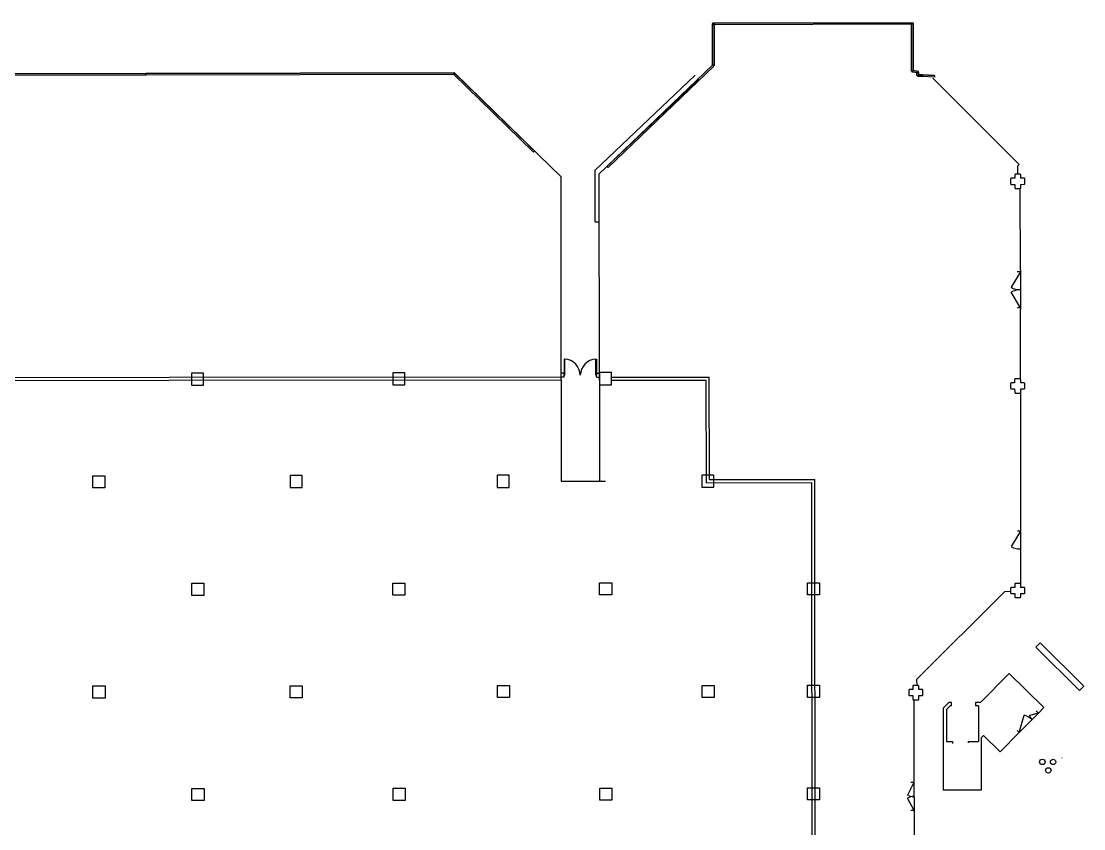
# Model space of a CAD drawing. Header units: metres. Extents: x -170671 to 7046476, y -35663801 to 566855.
# Drawn here: x 11136 to 16419, y 12224 to 16238 of the extents above; entities that cross this region are included whole.
import ezdxf

# ---------------------------------------------------------------- set-up
doc = ezdxf.new("R2010")
doc.units = ezdxf.units.M
doc.header["$LTSCALE"] = 100
doc.layers.add('0-mur', color=250, linetype='Continuous')
doc.layers.add('0-porte', color=6, linetype='Continuous')

msp = doc.modelspace()

# ---------------------------------------------------------------- linework, layer by layer
at = {"layer": '0-mur', "color": 0}
for p, q in [((14487.15, 15969.004), (13989.32, 15496.952)), ((16098.246, 15525.556), (15668.71, 15955.631)), ((14505.726, 15949.411), (14010.332, 15479.688)), ((13430.633, 15844.376), (13820.345, 15464.406)), ((13989.56, 15240.97), (13989.32, 15496.952)), ((14011.32, 14453.621), (14010.332, 15479.688)), ((16090.588, 15517.902), (16090.255, 15477.554)), ((16098.246, 15525.556), (16090.588, 15517.902)), ((13821.311, 14468.409), (13820.345, 15464.406)), ((16104.16, 15001.53), (16103.765, 15406.559)), ((13989.56, 15240.97), (14010.564, 15240.981)), ((16104.681, 14459.249), (16104.341, 14804.19)), ((13821.322, 14453.424), (13821.311, 14468.409)), ((13821.322, 14453.424), (13821.811, 13950.92)), ((14011.344, 14431.12), (14011.803, 13951.116)), ((14071.326, 14453.653), (14071.305, 14468.686)), ((16104.738, 14390.796), (16105.393, 13712.909)), ((13821.811, 13950.92), (14041.806, 13951.132)), ((16105.504, 13604.384), (16105.66, 13441.645)), ((16026.204, 13402.277), (15588.322, 12966.395)), ((16055.767, 13403.998), (16026.204, 13402.277)), ((16202.682, 13148.075), (16181.317, 13126.531)), ((16398.104, 12911.498), (16181.317, 13126.531)), ((16419.476, 12933.044), (16202.682, 13148.075)), ((15588.322, 12966.395), (15589.338, 12936.026)), ((16049.356, 12996.115), (15906.837, 12851.492)), ((16221.46, 12826.533), (16049.356, 12996.115)), ((16398.104, 12911.498), (16419.476, 12933.044)), ((15574.909, 12865.029), (15575.3, 12464.131)), ((15720.857, 12824.065), (15748.071, 12851.358)), ((15762.233, 12851.347), (15748.071, 12851.358)), ((15762.244, 12835.366), (15762.233, 12851.347)), ((15906.837, 12851.492), (15881.607, 12851.483)), ((15881.607, 12851.483), (15881.618, 12835.502)), ((15720.857, 12824.065), (15721.242, 12417.34)), ((15736.3, 12816.891), (15754.714, 12835.357)), ((15736.3, 12816.891), (15736.453, 12658.035)), ((15762.244, 12835.366), (15754.714, 12835.357)), ((15896.283, 12835.493), (15881.618, 12835.502)), ((15896.283, 12835.493), (15896.448, 12658.216)), ((16221.46, 12826.533), (16194, 12798.693)), ((15921.166, 12688.098), (15911.546, 12677.613)), ((16004.311, 12606.162), (15921.166, 12688.098)), ((16098.77, 12702.052), (16004.311, 12606.162)), ((15736.453, 12658.035), (15766.443, 12658.049)), ((15766.443, 12658.049), (15766.446, 12648.091)), ((15846.439, 12651.168), (15846.441, 12658.139)), ((15846.441, 12658.139), (15896.448, 12658.216)), ((15911.795, 12417.499), (15911.546, 12677.613)), ((15721.242, 12417.34), (15911.795, 12417.499)), ((15575.45, 12303.731), (15575.698, 12049.891))]:
    msp.add_line(p, q, dxfattribs=at)
for points in [[(13689.498, 15591.986), (13290.163, 15981.338), (11755.347, 15978.097), (10721.785, 15975.96), (10721.241, 16237.708), (10489.147, 16235.778), (10486.829, 15992.728)], [(15676.899, 15968.42), (15617.191, 15971.883), (15598.225, 15971.83), (15598.178, 15988.302), (15571.575, 15992.55), (15571.557, 16230.403), (14574.11, 16228.656), (14573.893, 16019.536), (14049.934, 15517.222)], [(15598.225, 15971.83), (15598.178, 15988.302)], [(13821.311, 14468.409), (9918.74, 14464.698)], [(13821.322, 14453.424), (9918.76, 14449.665)], [(14071.305, 14468.686), (14557.748, 14469.123)], [(14071.326, 14453.653), (14542.761, 14454.131)], [(14543.251, 13944.109), (14542.761, 14454.131)], [(14558.235, 13959.151), (14557.748, 14469.123)], [(14558.235, 13959.151), (15082.348, 13959.642)], [(15084.377, 11858.124), (15082.348, 13959.642)], [(14543.251, 13944.109), (15067.361, 13944.649)], [(15069.372, 11858.116), (15067.361, 13944.649)]]:
    msp.add_lwpolyline(points, dxfattribs=at)
at = {"layer": '0-mur', "color": 0, "extrusion": (0, 0, -1)}
for points in [[(-14582.1, 16224.675), (-14581.886, 16017.846), (-14573.888, 16017.842), (-14574.103, 16224.672)], [(-15567.559, 16222.434), (-14578.109, 16220.692), (-14578.099, 16228.656), (-15567.549, 16230.399)], [(-15563.57, 15989.159), (-15563.552, 16226.415), (-15571.556, 16226.419), (-15571.576, 15989.114)], [(-14580.651, 16014.96), (-14055.473, 15511.457), (-14049.934, 15517.222), (-14575.117, 16020.727)], [(-11755.357, 15970.132), (-10717.803, 15967.945), (-10717.784, 15975.958), (-11755.347, 15978.097)], [(-13288.547, 15973.347), (-11755.357, 15970.132), (-11755.347, 15978.097), (-13288.537, 15981.312)], [(-13683.917, 15586.241), (-13285.744, 15974.48), (-13291.334, 15980.177), (-13689.498, 15591.986)], [(-15593.552, 15980.955), (-15566.937, 15985.2), (-15568.209, 15993.073), (-15594.818, 15988.826)], [(-15590.242, 15967.796), (-15590.188, 15984.864), (-15598.182, 15984.917), (-15598.245, 15967.801)], [(-15617.102, 15963.849), (-15594.248, 15963.816), (-15594.233, 15971.78), (-15617.071, 15971.859)], [(-15676.675, 15960.408), (-15616.859, 15963.85), (-15617.32, 15971.859), (-15677.145, 15968.369)], [(-11492.014, 13918.694), (-11491.961, 13978.683), (-11551.957, 13978.763), (-11552.02, 13918.726), (-11492.014, 13918.694)], [(-11492.014, 13918.694), (-11491.961, 13978.683), (-11551.957, 13978.763), (-11552.02, 13918.726), (-11492.014, 13918.694)], [(-11984.384, 13384.005), (-11984.331, 13443.994), (-12044.327, 13444.074), (-12044.38, 13384.085), (-11984.384, 13384.005)], [(-11984.384, 13384.005), (-11984.331, 13443.994), (-12044.327, 13444.074), (-12044.38, 13384.085), (-11984.384, 13384.005)], [(-12984.354, 13384.961), (-12984.301, 13444.95), (-13044.297, 13445.029), (-13044.35, 13385.041), (-12984.354, 13384.961)], [(-12984.354, 13384.961), (-12984.301, 13444.95), (-13044.297, 13445.029), (-13044.35, 13385.041), (-12984.354, 13384.961)], [(-14012.344, 13385.984), (-14012.29, 13445.973), (-14072.296, 13446.005), (-14072.349, 13386.016), (-14012.344, 13385.984)], [(-14012.344, 13385.984), (-14012.29, 13445.973), (-14072.296, 13446.005), (-14072.349, 13386.016), (-14012.344, 13385.984)], [(-15045.4, 13386.974), (-15045.34, 13446.962), (-15105.346, 13446.994), (-15105.405, 13387.006), (-15045.4, 13386.974)], [(-15045.4, 13386.974), (-15045.34, 13446.962), (-15105.346, 13446.994), (-15105.405, 13387.006), (-15045.4, 13386.974)], [(-11493.014, 12873.559), (-11492.96, 12933.548), (-11552.966, 12933.58), (-11553.019, 12873.591), (-11493.014, 12873.559)], [(-11493.014, 12873.559), (-11492.96, 12933.548), (-11552.966, 12933.58), (-11553.019, 12873.591), (-11493.014, 12873.559)], [(-12473.93, 12874.494), (-12473.876, 12934.483), (-12533.882, 12934.515), (-12533.935, 12874.526), (-12473.93, 12874.494)], [(-12473.93, 12874.494), (-12473.876, 12934.483), (-12533.882, 12934.515), (-12533.935, 12874.526), (-12473.93, 12874.494)], [(-13503.903, 12875.466), (-13503.849, 12935.455), (-13563.845, 12935.535), (-13563.898, 12875.546), (-13503.903, 12875.466)], [(-13503.903, 12875.466), (-13503.849, 12935.455), (-13563.845, 12935.535), (-13563.898, 12875.546), (-13503.903, 12875.466)], [(-14521.777, 12876.462), (-14521.718, 12936.449), (-14581.714, 12936.529), (-14581.783, 12876.494), (-14521.777, 12876.462)], [(-14521.777, 12876.462), (-14521.718, 12936.449), (-14581.714, 12936.529), (-14581.783, 12876.494), (-14521.777, 12876.462)], [(-15045.89, 12876.952), (-15045.837, 12936.941), (-15105.833, 12937.021), (-15105.886, 12877.032), (-15045.89, 12876.952)], [(-15045.89, 12876.952), (-15045.837, 12936.941), (-15105.833, 12937.021), (-15105.886, 12877.032), (-15045.89, 12876.952)], [(-11985.367, 12364.012), (-11985.314, 12424), (-12045.304, 12424.079), (-12045.363, 12364.092), (-11985.367, 12364.012)], [(-11985.367, 12364.012), (-11985.314, 12424), (-12045.304, 12424.079), (-12045.363, 12364.092), (-11985.367, 12364.012)], [(-12985.337, 12364.967), (-12985.284, 12424.956), (-13045.274, 12425.035), (-13045.333, 12365.047), (-12985.337, 12364.967)], [(-12985.337, 12364.967), (-12985.284, 12424.956), (-13045.274, 12425.035), (-13045.333, 12365.047), (-12985.337, 12364.967)], [(-14013.336, 12365.943), (-14013.267, 12425.979), (-14073.273, 12426.011), (-14073.332, 12366.023), (-14013.336, 12365.943)], [(-14013.336, 12365.943), (-14013.267, 12425.979), (-14073.273, 12426.011), (-14073.332, 12366.023), (-14013.336, 12365.943)], [(-15046.386, 12366.932), (-15046.323, 12426.969), (-15106.329, 12427), (-15106.382, 12367.012), (-15046.386, 12366.932)], [(-15046.386, 12366.932), (-15046.323, 12426.969), (-15106.329, 12427), (-15106.382, 12367.012), (-15046.386, 12366.932)]]:
    msp.add_lwpolyline(points, close=True, dxfattribs=at)
at = {"layer": '0-mur', "color": 0}
for points in [[(16106.347, 15427.042), (16124.342, 15427.1), (16126.838, 15429.59), (16126.815, 15454.581), (16124.314, 15457.069), (16106.316, 15457.06), (16106.296, 15475.081), (16103.795, 15477.569), (16078.79, 15477.555), (16076.303, 15475.017), (16076.313, 15457.044), (16058.309, 15457.034), (16055.822, 15454.496), (16055.846, 15429.505), (16058.341, 15427.016), (16076.345, 15427.026), (16076.355, 15409.053), (16078.865, 15406.517), (16103.861, 15406.579), (16106.358, 15409.069), (16106.347, 15427.042)], [(11983.326, 14488.282), (11983.38, 14428.293), (12043.385, 14428.325), (12043.322, 14488.361), (11983.326, 14488.282)], [(11983.326, 14488.282), (11983.38, 14428.293), (12043.385, 14428.325), (12043.322, 14488.361), (11983.326, 14488.282)], [(12983.292, 14490.133), (12983.345, 14430.144), (13043.351, 14430.176), (13043.297, 14490.164), (12983.292, 14490.133)], [(12983.292, 14490.133), (12983.345, 14430.144), (13043.351, 14430.176), (13043.297, 14490.164), (12983.292, 14490.133)], [(14011.285, 14491.107), (14011.344, 14431.12), (14071.35, 14431.152), (14071.281, 14491.187), (14011.285, 14491.107)], [(14011.285, 14491.107), (14011.344, 14431.12), (14071.35, 14431.152), (14071.281, 14491.187), (14011.285, 14491.107)], [(16105.973, 14410.014), (16123.971, 14410.022), (16126.464, 14412.562), (16126.44, 14437.553), (16123.939, 14440.041), (16105.935, 14440.031), (16105.925, 14458.004), (16103.415, 14460.54), (16078.425, 14460.479), (16075.923, 14457.988), (16075.933, 14440.015), (16057.944, 14439.958), (16055.442, 14437.467), (16055.465, 14412.476), (16057.966, 14409.988), (16075.97, 14409.998), (16075.99, 14391.977), (16078.491, 14389.489), (16103.49, 14389.501), (16105.983, 14392.041), (16105.973, 14410.014)], [(12472.871, 13979.617), (12472.93, 13919.63), (12532.926, 13919.709), (12532.867, 13979.697), (12472.871, 13979.617)], [(12472.871, 13979.617), (12472.93, 13919.63), (12532.926, 13919.709), (12532.867, 13979.697), (12472.871, 13979.617)], [(13502.834, 13980.637), (13502.894, 13920.649), (13562.899, 13920.681), (13562.84, 13980.668), (13502.834, 13980.637)], [(13502.834, 13980.637), (13502.894, 13920.649), (13562.899, 13920.681), (13562.84, 13980.668), (13502.834, 13980.637)], [(14520.718, 13981.584), (14520.772, 13921.596), (14580.768, 13921.675), (14580.714, 13981.664), (14520.718, 13981.584)], [(14520.718, 13981.584), (14520.772, 13921.596), (14580.768, 13921.675), (14580.714, 13981.664), (14520.718, 13981.584)], [(16106.278, 13393.072), (16124.282, 13393.082), (16126.769, 13395.62), (16126.752, 13420.612), (16124.251, 13423.1), (16106.247, 13423.09), (16106.237, 13441.063), (16103.726, 13443.599), (16078.73, 13443.537), (16076.234, 13441.047), (16076.244, 13423.074), (16058.255, 13423.017), (16055.753, 13420.526), (16055.776, 13395.535), (16058.277, 13393.047), (16076.275, 13393.056), (16076.301, 13375.036), (16078.802, 13372.548), (16103.801, 13372.561), (16106.294, 13375.1), (16106.278, 13393.072)], [(15599.497, 12885.524), (15617.492, 12885.582), (15619.988, 12888.072), (15619.965, 12913.063), (15617.47, 12915.552), (15599.466, 12915.542), (15599.446, 12933.563), (15596.945, 12936.051), (15571.94, 12936.037), (15569.453, 12933.499), (15569.463, 12915.526), (15551.459, 12915.516), (15548.972, 12912.978), (15548.995, 12887.987), (15551.496, 12885.499), (15569.494, 12885.508), (15569.504, 12867.535), (15572.015, 12864.999), (15597.011, 12865.06), (15599.507, 12867.551), (15599.497, 12885.524)]]:
    msp.add_lwpolyline(points, close=True, dxfattribs=at)
for centre in [(16213.404, 12556.147), (16243.458, 12513.95), (16266.954, 12555.935)]:
    msp.add_circle(centre, 13.5, dxfattribs=at)
at = {"layer": '0-porte', "color": 0}
for p, q in [((16104.159, 14992.866), (16058.403, 14915.365)), ((16104.159, 14992.866), (16089.161, 14992.859)), ((16104.16, 15001.53), (16104.341, 14804.19)), ((16104.335, 14812.853), (16058.428, 14890.275)), ((16104.335, 14812.853), (16089.337, 14812.846)), ((13836.29, 14488.429), (13821.292, 14488.422)), ((13836.305, 14468.466), (13836.29, 14488.429)), ((13996.286, 14488.61), (14011.29, 14488.619)), ((13996.311, 14468.599), (13996.286, 14488.61)), ((13836.305, 14468.466), (13821.311, 14468.409)), ((13996.311, 14468.599), (14011.309, 14468.606)), ((16105.406, 13703.65), (16059.39, 13626.296)), ((16105.406, 13703.65), (16090.402, 13703.641)), ((16105.393, 13712.909), (16105.504, 13604.384)), ((16105.491, 13613.643), (16090.493, 13613.635)), ((16194, 12798.693), (16098.77, 12702.052)), ((16098.77, 12702.052), (16122.393, 12788.876)), ((16194, 12798.693), (16150.107, 12786.045)), ((16194, 12798.693), (16183.318, 12809.208)), ((16098.77, 12702.052), (16088.087, 12712.566)), ((16311.237, 12575.981), (16312.691, 12574.529)), ((15575.309, 12453.926), (15543.383, 12391.634)), ((15575.309, 12453.926), (15560.305, 12453.917)), ((15575.3, 12464.131), (15575.45, 12303.731)), ((15575.441, 12313.937), (15543.4, 12376.152)), ((15575.441, 12313.937), (15560.446, 12313.88))]:
    msp.add_line(p, q, dxfattribs=at)
msp.add_lwpolyline([(13839.214, 14558.473), (13836.224, 14558.424), (13836.293, 14478.471), (13839.293, 14478.473), (13839.214, 14558.473)], close=True, dxfattribs=at)
at = {"layer": '0-porte', "color": 0, "extrusion": (0, 0, -1)}
msp.add_lwpolyline([(-13993.22, 14558.603), (-13996.22, 14558.605), (-13996.298, 14478.604), (-13993.298, 14478.603), (-13993.22, 14558.603)], close=True, dxfattribs=at)
at = {"layer": '0-porte', "color": 0}
for centre, radius, start, end in [((16104.159, 14992.866), 90, 239.441395, 270.055127), ((16104.335, 14812.853), 90, 90.055131, 120.668868), ((13833.932, 14476.207), 82.399, 1.601683, 86.319235), ((13998.67, 14476.389), 82.399, 93.79103, 178.508582), ((16105.406, 13703.65), 90, 239.24716, 270.055134), ((16098.77, 12702.052), 90, 45.421937, 74.786231), ((16194, 12798.693), 45.677, 196.057637, 225.421931), ((15575.309, 12453.926), 70, 242.865657, 270.055125), ((15575.441, 12313.937), 70, 90.055131, 117.244607)]:
    msp.add_arc(centre, radius, start, end, dxfattribs=at)

doc.saveas('drawing.dxf')
